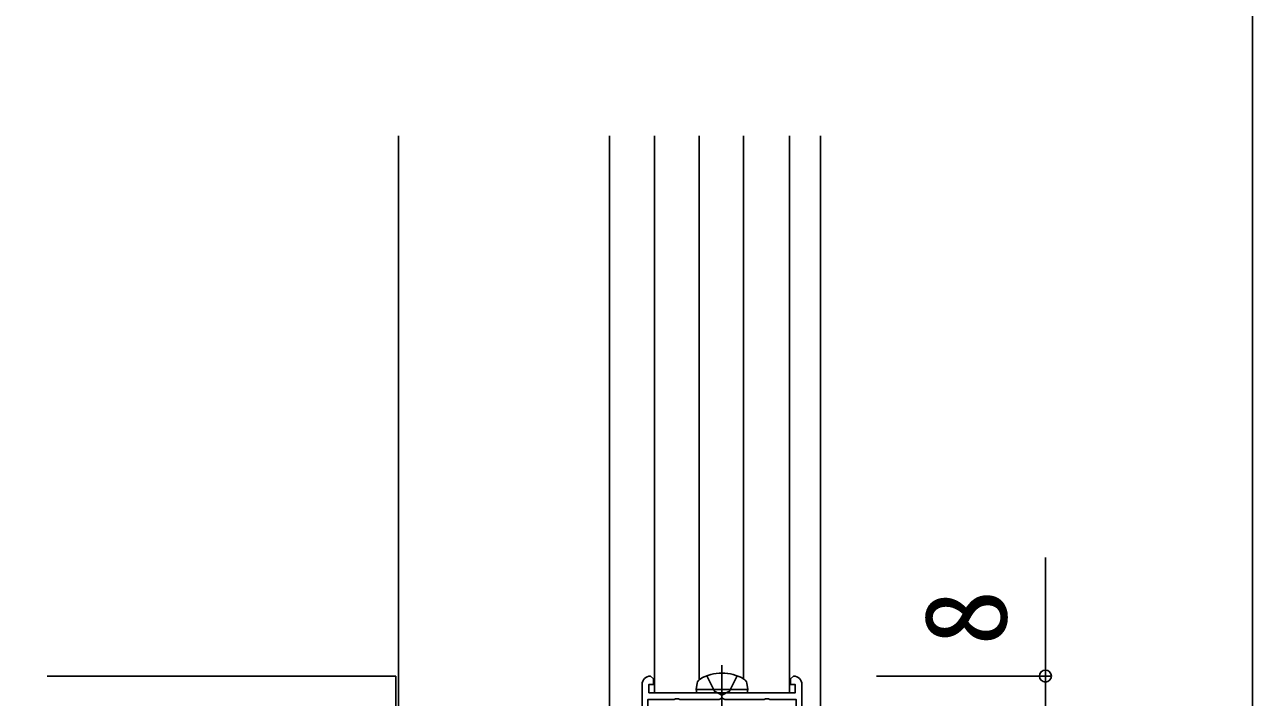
# Model space of a CAD drawing. Units: millimetres, scale not verified. Extents: x -875 to 875, y -1303 to 1296.
# Drawn here: x 656.7 to 875, y -705.7 to -586.1 of the extents above; entities that cross this region are included whole.
import ezdxf
from ezdxf.enums import TextEntityAlignment as Align

# ---------------------------------------------------------------- set-up
doc = ezdxf.new("R2010")
doc.units = ezdxf.units.MM
doc.header["$LTSCALE"] = 8
for name, color, linetype in [('0-2_YKK_11', 7, 'Continuous'), ('0-4_YKK_12', 2, 'Continuous'), ('0-5_YKK_13', 4, 'Continuous'), ('0-6_YKK_D', 6, 'Continuous'), ('0-7_YKK_ZWAK', 7, 'Continuous')]:
    doc.layers.add(name, color=color, linetype=linetype)
doc.styles.add('ＭＳ ゴシック', font='')
doc.styles.get('ＭＳ ゴシック').set_extended_font_data('MS Gothic')

msp = doc.modelspace()

# ---------------------------------------------------------------- linework, layer by layer
at = {"layer": '0-2_YKK_11'}
for points in [[(767.679, -704.864), (780.679, -704.864), (793.679, -704.864), (793.679, -703.364), (792.879, -703.364), (792.879, -702.364), (793.379, -701.864)], [(767.979, -701.864), (768.479, -702.364), (768.479, -703.364), (767.679, -703.364), (767.679, -704.864)], [(794.879, -703.364), (794.879, -709.864), (793.879, -709.864), (793.879, -706.064), (789.199, -706.064), (788.939, -705.914), (788.419, -705.914), (788.159, -706.064), (781.199, -706.064), (780.939, -705.914), (780.679, -705.764), (780.419, -705.914), (780.159, -706.064), (773.199, -706.064), (772.939, -705.914), (772.419, -705.914), (772.159, -706.064), (767.479, -706.064), (767.479, -709.864), (766.479, -709.864), (766.479, -703.364)]]:
    msp.add_lwpolyline(points, dxfattribs=at)
for centre, start, end in [((767.979, -703.364), 90.00001, 179.99999), ((793.379, -703.364), 0.00001, 89.99999)]:
    msp.add_arc(centre, 1.5, start, end, dxfattribs=at)
at = {"layer": '0-4_YKK_12'}
for p, q in [((723.179, -605.852), (723.179, -715.864)), ((760.679, -605.852), (760.679, -911.864)), ((768.679, -704.864), (768.679, -605.852)), ((776.643, -702.497), (776.643, -605.852)), ((784.514, -702.364), (784.514, -605.852)), ((792.679, -704.864), (792.679, -605.852)), ((798.179, -605.852), (798.179, -894.864)), ((722.679, -701.864), (660.679, -701.864)), ((722.679, -709.864), (722.679, -701.864)), ((768.679, -704.864), (792.679, -704.864))]:
    msp.add_line(p, q, dxfattribs=at)
at = {"layer": '0-5_YKK_13'}
for p, q in [((780.679, -699.921), (780.679, -720.993)), ((776.074, -704.276), (776.276, -703.128)), ((785.283, -704.276), (776.074, -704.276)), ((776.074, -704.276), (776.178, -704.864)), ((785.179, -704.864), (776.178, -704.864)), ((785.283, -704.276), (785.081, -703.128)), ((785.283, -704.276), (785.179, -704.864))]:
    msp.add_line(p, q, dxfattribs=at)
for points in [[(777.971, -701.828), (779.331, -704.555), (780.679, -705.271)], [(783.386, -701.828), (782.026, -704.555), (780.679, -705.271)]]:
    msp.add_lwpolyline(points, dxfattribs=at)
for centre, radius, start, end in [((777.32, -703.312), 1.059, 120.63591, 170), ((780.679, -708.984), 7.651, 59.36409, 120.63591), ((784.037, -703.312), 1.059, 10, 59.36409)]:
    msp.add_arc(centre, radius, start, end, dxfattribs=at)
at = {"layer": '0-6_YKK_D'}
msp.add_line((808.179, -701.864), (839.179, -701.864), dxfattribs=at)
msp.add_lwpolyline([(838.179, -709.864), (838.179, -701.864), (838.179, -680.796)], dxfattribs=at)
msp.add_circle((838.179, -701.864), 1.062, dxfattribs=at)
at = {"layer": '0-7_YKK_ZWAK'}
msp.add_lwpolyline([(-875, -1303.2), (875, -1303.2), (875, 1246.8)], dxfattribs=at)

# ---------------------------------------------------------------- texts
at = {"layer": '0-6_YKK_D', "style": 'ＭＳ ゴシック'}
msp.add_text('8', height=14.66, rotation=90, dxfattribs=at).set_placement((835.679, -696.478), align=Align.BOTTOM_LEFT)

doc.saveas('drawing.dxf')
